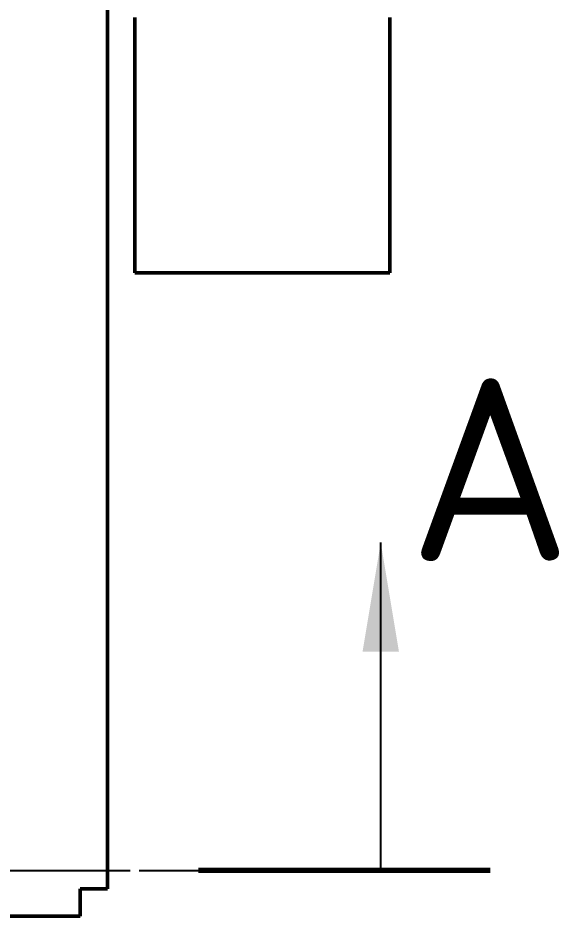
# Model space of a CAD drawing. Header units: millimetres. Extents: x 0 to 594, y 0 to 420.
# Drawn here: x 111.3 to 126.14, y 176.35 to 200.99 of the extents above; entities that cross this region are included whole.
import ezdxf
from ezdxf.enums import TextEntityAlignment as Align

# ---------------------------------------------------------------- set-up
doc = ezdxf.new("R2010")
doc.units = ezdxf.units.MM
doc.linetypes.add('ISO02-TRAZOS', pattern=[3.75, 3, -0.75])
doc.linetypes.add('ISO04-TRAZO-PUNTO', pattern=[7.625, 6, -0.75, 0.125, -0.75])
for name, color, linetype, lineweight in [('01-VISIBLE', 7, 'CONTINUOUS', 50), ('02-OCULTA', 4, 'ISO02-TRAZOS', 25), ('03-EJE', 1, 'ISO04-TRAZO-PUNTO', 25), ('06-TEXTO', 7, 'CONTINUOUS', 25), ('07-RECUADRO', 7, 'CONTINUOUS', 70), ('08-FINA', 5, 'CONTINUOUS', 25)]:
    doc.layers.add(name, color=color, linetype=linetype, lineweight=lineweight)
doc.styles.add('ISO3098', font='isocpeur.ttf')

msp = doc.modelspace()

# ---------------------------------------------------------------- hatches: boundary and pattern name
at = {"layer": '08-FINA'}
h = msp.add_hatch(color=7, dxfattribs=at)
h.dxf.hatch_style = 1
h.paths.add_polyline_path([(121.25, 186.6), (120.75, 183.6), (121.75, 183.6)])

# ---------------------------------------------------------------- linework, layer by layer
at = {"layer": '01-VISIBLE'}
for p, q in [((113.75, 177.1), (113.75, 211.275)), ((114.5, 194), (121.5, 194)), ((113, 176.35), (113, 177.1)), ((113, 177.1), (113.75, 177.1)), ((110.606, 176.35), (113, 176.35))]:
    msp.add_line(p, q, dxfattribs=at)
for points in [[(114.5, 201), (114.5, 200.95), (114.5, 200.9), (114.5, 200.85), (114.5, 200.8), (114.5, 200.75), (114.5, 200.7), (114.5, 200.65), (114.5, 200.6), (114.5, 200.55), (114.5, 200.5), (114.5, 200.45), (114.5, 200.4), (114.5, 200.35), (114.5, 200.3), (114.5, 200.25), (114.5, 200.2), (114.5, 200.15), (114.5, 200.1), (114.5, 200.05), (114.5, 200), (114.5, 199.95), (114.5, 199.9), (114.5, 199.85), (114.5, 199.8), (114.5, 199.75), (114.5, 199.7), (114.5, 199.65), (114.5, 199.6), (114.5, 199.55), (114.5, 199.5), (114.5, 199.45), (114.5, 199.4), (114.5, 199.35), (114.5, 199.3), (114.5, 199.25), (114.5, 199.2), (114.5, 199.15), (114.5, 199.1), (114.5, 199.05), (114.5, 199), (114.5, 198.95), (114.5, 198.9), (114.5, 198.85), (114.5, 198.8), (114.5, 198.75), (114.5, 198.7), (114.5, 198.65), (114.5, 198.6), (114.5, 198.55), (114.5, 198.5), (114.5, 198.45), (114.5, 198.4), (114.5, 198.35), (114.5, 198.3), (114.5, 198.25), (114.5, 198.2), (114.5, 198.15), (114.5, 198.1), (114.5, 198.05), (114.5, 198), (114.5, 197.95), (114.5, 197.9), (114.5, 197.85), (114.5, 197.8), (114.5, 197.75), (114.5, 197.7), (114.5, 197.65), (114.5, 197.6), (114.5, 197.55), (114.5, 197.5), (114.5, 197.45), (114.5, 197.4), (114.5, 197.35), (114.5, 197.3), (114.5, 197.25), (114.5, 197.2), (114.5, 197.15), (114.5, 197.1), (114.5, 197.05), (114.5, 197), (114.5, 196.95), (114.5, 196.9), (114.5, 196.85), (114.5, 196.8), (114.5, 196.75), (114.5, 196.7), (114.5, 196.65), (114.5, 196.6), (114.5, 196.55), (114.5, 196.5), (114.5, 196.45), (114.5, 196.4), (114.5, 196.35), (114.5, 196.3), (114.5, 196.25), (114.5, 196.2), (114.5, 196.15), (114.5, 196.1), (114.5, 196.05), (114.5, 196), (114.5, 195.95), (114.5, 195.9), (114.5, 195.85), (114.5, 195.8), (114.5, 195.75), (114.5, 195.7), (114.5, 195.65), (114.5, 195.6), (114.5, 195.55), (114.5, 195.5), (114.5, 195.45), (114.5, 195.4), (114.5, 195.35), (114.5, 195.3), (114.5, 195.25), (114.5, 195.2), (114.5, 195.15), (114.5, 195.1), (114.5, 195.05), (114.5, 195), (114.5, 194.95), (114.5, 194.9), (114.5, 194.85), (114.5, 194.8), (114.5, 194.75), (114.5, 194.7), (114.5, 194.65), (114.5, 194.6), (114.5, 194.55), (114.5, 194.5), (114.5, 194.45), (114.5, 194.4), (114.5, 194.35), (114.5, 194.3), (114.5, 194.25), (114.5, 194.2), (114.5, 194.15), (114.5, 194.1), (114.5, 194.05), (114.5, 194)], [(121.5, 201), (121.5, 200.95), (121.5, 200.9), (121.5, 200.85), (121.5, 200.8), (121.5, 200.75), (121.5, 200.7), (121.5, 200.65), (121.5, 200.6), (121.5, 200.55), (121.5, 200.5), (121.5, 200.45), (121.5, 200.4), (121.5, 200.35), (121.5, 200.3), (121.5, 200.25), (121.5, 200.2), (121.5, 200.15), (121.5, 200.1), (121.5, 200.05), (121.5, 200), (121.5, 199.95), (121.5, 199.9), (121.5, 199.85), (121.5, 199.8), (121.5, 199.75), (121.5, 199.7), (121.5, 199.65), (121.5, 199.6), (121.5, 199.55), (121.5, 199.5), (121.5, 199.45), (121.5, 199.4), (121.5, 199.35), (121.5, 199.3), (121.5, 199.25), (121.5, 199.2), (121.5, 199.15), (121.5, 199.1), (121.5, 199.05), (121.5, 199), (121.5, 198.95), (121.5, 198.9), (121.5, 198.85), (121.5, 198.8), (121.5, 198.75), (121.5, 198.7), (121.5, 198.65), (121.5, 198.6), (121.5, 198.55), (121.5, 198.5), (121.5, 198.45), (121.5, 198.4), (121.5, 198.35), (121.5, 198.3), (121.5, 198.25), (121.5, 198.2), (121.5, 198.15), (121.5, 198.1), (121.5, 198.05), (121.5, 198), (121.5, 197.95), (121.5, 197.9), (121.5, 197.85), (121.5, 197.8), (121.5, 197.75), (121.5, 197.7), (121.5, 197.65), (121.5, 197.6), (121.5, 197.55), (121.5, 197.5), (121.5, 197.45), (121.5, 197.4), (121.5, 197.35), (121.5, 197.3), (121.5, 197.25), (121.5, 197.2), (121.5, 197.15), (121.5, 197.1), (121.5, 197.05), (121.5, 197), (121.5, 196.95), (121.5, 196.9), (121.5, 196.85), (121.5, 196.8), (121.5, 196.75), (121.5, 196.7), (121.5, 196.65), (121.5, 196.6), (121.5, 196.55), (121.5, 196.5), (121.5, 196.45), (121.5, 196.4), (121.5, 196.35), (121.5, 196.3), (121.5, 196.25), (121.5, 196.2), (121.5, 196.15), (121.5, 196.1), (121.5, 196.05), (121.5, 196), (121.5, 195.95), (121.5, 195.9), (121.5, 195.85), (121.5, 195.8), (121.5, 195.75), (121.5, 195.7), (121.5, 195.65), (121.5, 195.6), (121.5, 195.55), (121.5, 195.5), (121.5, 195.45), (121.5, 195.4), (121.5, 195.35), (121.5, 195.3), (121.5, 195.25), (121.5, 195.2), (121.5, 195.15), (121.5, 195.1), (121.5, 195.05), (121.5, 195), (121.5, 194.95), (121.5, 194.9), (121.5, 194.85), (121.5, 194.8), (121.5, 194.75), (121.5, 194.7), (121.5, 194.65), (121.5, 194.6), (121.5, 194.55), (121.5, 194.5), (121.5, 194.45), (121.5, 194.4), (121.5, 194.35), (121.5, 194.3), (121.5, 194.25), (121.5, 194.2), (121.5, 194.15), (121.5, 194.1), (121.5, 194.05), (121.5, 194)]]:
    msp.add_lwpolyline(points, dxfattribs=at)
at = {"layer": '02-OCULTA'}
for p, q in [((113.75, 177.1), (113.75, 212)), ((113.75, 177.1), (113.75, 212)), ((113.75, 177.1), (113.75, 212)), ((113, 176.35), (113, 177.1)), ((113, 177.1), (113.75, 177.1)), ((113, 176.35), (113, 177.1)), ((113, 177.1), (113.75, 177.1)), ((113, 176.35), (113, 177.1)), ((113, 177.1), (113.75, 177.1)), ((110.606, 176.35), (113, 176.35)), ((110.606, 176.35), (113, 176.35)), ((110.606, 176.35), (113, 176.35))]:
    msp.add_line(p, q, dxfattribs=at)
for points in [[(114.5, 194), (114.5, 194.087), (114.5, 194.175), (114.5, 194.262), (114.5, 194.35), (114.5, 194.437), (114.5, 194.525), (114.5, 194.612), (114.5, 194.7), (114.5, 194.787), (114.5, 194.875), (114.5, 194.962), (114.5, 195.05), (114.5, 195.137), (114.5, 195.225), (114.5, 195.312), (114.5, 195.4), (114.5, 195.487), (114.5, 195.575), (114.5, 195.662), (114.5, 195.75), (114.5, 195.837), (114.5, 195.925), (114.5, 196.012), (114.5, 196.1), (114.5, 196.187), (114.5, 196.275), (114.5, 196.362), (114.5, 196.45), (114.5, 196.537), (114.5, 196.625), (114.5, 196.712), (114.5, 196.8), (114.5, 196.887), (114.5, 196.975), (114.5, 197.062), (114.5, 197.15), (114.5, 197.237), (114.5, 197.325), (114.5, 197.412), (114.5, 197.5), (114.5, 197.587), (114.5, 197.675), (114.5, 197.762), (114.5, 197.85), (114.5, 197.937), (114.5, 198.025), (114.5, 198.112), (114.5, 198.2), (114.5, 198.287), (114.5, 198.375), (114.5, 198.462), (114.5, 198.55), (114.5, 198.637), (114.5, 198.725), (114.5, 198.812), (114.5, 198.9), (114.5, 198.987), (114.5, 199.075), (114.5, 199.162), (114.5, 199.25), (114.5, 199.337), (114.5, 199.425), (114.5, 199.512), (114.5, 199.6), (114.5, 199.687), (114.5, 199.775), (114.5, 199.862), (114.5, 199.95), (114.5, 200.037), (114.5, 200.125), (114.5, 200.212), (114.5, 200.3), (114.5, 200.387), (114.5, 200.475), (114.5, 200.562), (114.5, 200.65), (114.5, 200.737), (114.5, 200.825), (114.5, 200.912), (114.5, 201)], [(121.5, 194), (121.5, 194.087), (121.5, 194.175), (121.5, 194.262), (121.5, 194.35), (121.5, 194.437), (121.5, 194.525), (121.5, 194.612), (121.5, 194.7), (121.5, 194.787), (121.5, 194.875), (121.5, 194.962), (121.5, 195.05), (121.5, 195.137), (121.5, 195.225), (121.5, 195.312), (121.5, 195.4), (121.5, 195.487), (121.5, 195.575), (121.5, 195.662), (121.5, 195.75), (121.5, 195.837), (121.5, 195.925), (121.5, 196.012), (121.5, 196.1), (121.5, 196.187), (121.5, 196.275), (121.5, 196.362), (121.5, 196.45), (121.5, 196.537), (121.5, 196.625), (121.5, 196.712), (121.5, 196.8), (121.5, 196.887), (121.5, 196.975), (121.5, 197.062), (121.5, 197.15), (121.5, 197.237), (121.5, 197.325), (121.5, 197.412), (121.5, 197.5), (121.5, 197.587), (121.5, 197.675), (121.5, 197.762), (121.5, 197.85), (121.5, 197.937), (121.5, 198.025), (121.5, 198.112), (121.5, 198.2), (121.5, 198.287), (121.5, 198.375), (121.5, 198.462), (121.5, 198.55), (121.5, 198.637), (121.5, 198.725), (121.5, 198.812), (121.5, 198.9), (121.5, 198.987), (121.5, 199.075), (121.5, 199.162), (121.5, 199.25), (121.5, 199.337), (121.5, 199.425), (121.5, 199.512), (121.5, 199.6), (121.5, 199.687), (121.5, 199.775), (121.5, 199.862), (121.5, 199.95), (121.5, 200.037), (121.5, 200.125), (121.5, 200.212), (121.5, 200.3), (121.5, 200.387), (121.5, 200.475), (121.5, 200.562), (121.5, 200.65), (121.5, 200.737), (121.5, 200.825), (121.5, 200.912), (121.5, 201)]]:
    msp.add_lwpolyline(points, dxfattribs=at)
at = {"layer": '03-EJE'}
for p, q in [((61.25, 177.6), (124.25, 177.6)), ((70.25, 177.6), (115.25, 177.6))]:
    msp.add_line(p, q, dxfattribs=at)
at = {"layer": '07-RECUADRO'}
msp.add_line((124.25, 177.6), (116.25, 177.6), dxfattribs=at)
at = {"layer": '08-FINA'}
msp.add_line((121.25, 177.6), (121.25, 186.6), dxfattribs=at)

# ---------------------------------------------------------------- texts
at = {"layer": '06-TEXTO', "style": 'ISO3098'}
msp.add_text('A', height=5, dxfattribs=at).set_placement((124.25, 188.6), align=Align.MIDDLE_CENTER)

doc.saveas('drawing.dxf')
